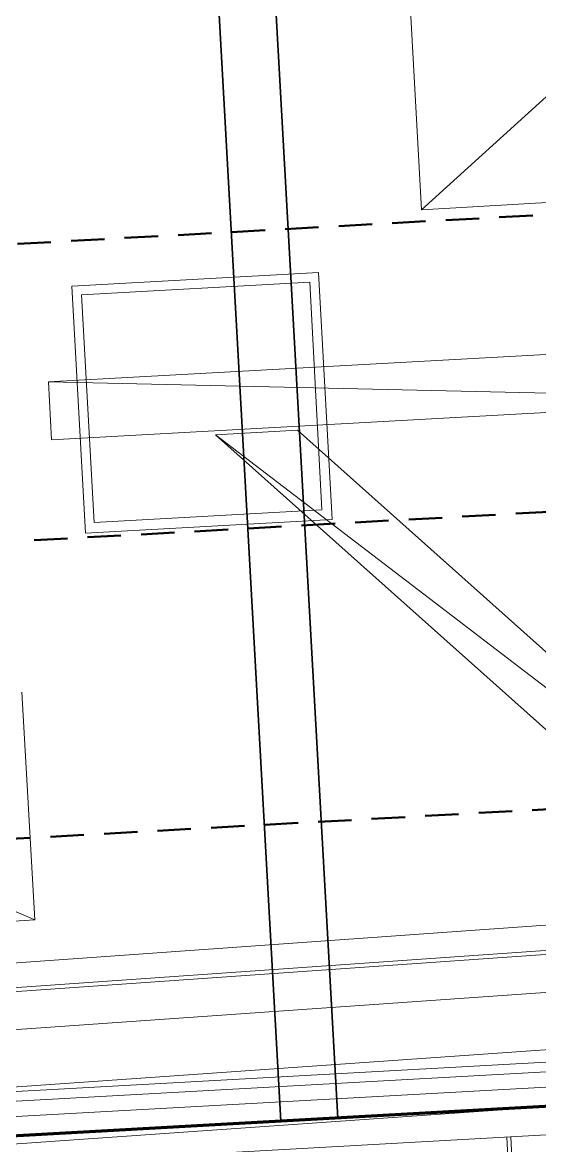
# Paper-space layout 'Roof Support Layout' of a CAD drawing. Header units: millimetres. Extents: x 5 to 415, y 5 to 292.
# Drawn here: x 187.1 to 225.7, y 56.2 to 140 of the extents above; entities that cross this region are included whole.
import ezdxf

# ---------------------------------------------------------------- set-up
doc = ezdxf.new("R2010")
doc.units = ezdxf.units.MM
doc.linetypes.add('DASHED_REVIEW', pattern=[4, 2.5, -1.5])
for name, color, linetype in [('EMBEDDED_BEAMS', 7, 'Continuous'), ('EXISTING', 7, 'Continuous'), ('LOAD_BEARING_WALLS', 7, 'Continuous'), ('ROOF_MEMBERS', 7, 'Continuous')]:
    doc.layers.add(name, color=color, linetype=linetype)

# ---------------------------------------------------------------- blocks, each defined once
blk = doc.blocks.new('SHEET_01')
at = {"layer": 'EMBEDDED_BEAMS', "color": 7, "linetype": 'DASHED_REVIEW', "lineweight": 50}
for p, q in [((86.87, 117.95), (263.75, 127.73)), ((88.1, 95.84), (264.98, 105.62)), ((89.33, 73.73), (266.21, 83.51))]:
    blk.add_line(p, q, dxfattribs=at)
at = {"layer": 'EXISTING', "color": 254, "linetype": 'Continuous', "lineweight": 13}
for p, q in [((216.86, 126.02), (245.24, 151.76)), ((216.86, 126.02), (215.54, 150.08)), ((246.56, 127.7), (216.86, 126.02)), ((190.76, 120.32), (209.18, 121.34)), ((209.18, 121.34), (210.2, 102.92)), ((191.78, 101.9), (190.76, 120.32)), ((191.48, 119.66), (208.52, 120.62)), ((208.52, 120.62), (209.42, 103.64)), ((192.44, 102.68), (191.48, 119.66)), ((244.64, 116.24), (189.02, 113.18)), ((189.02, 113.18), (244.64, 116.24)), ((189.26, 108.86), (189.02, 113.18)), ((189.02, 113.18), (244.88, 111.92)), ((244.88, 111.92), (189.26, 108.86)), ((201.5, 109.22), (207.62, 109.58)), ((207.62, 109.58), (201.5, 109.22)), ((246.92, 74.48), (201.5, 109.22)), ((201.5, 109.22), (247.28, 68.36)), ((207.62, 109.58), (246.92, 74.48)), ((246.92, 74.48), (207.62, 109.58)), ((209.42, 103.64), (192.44, 102.68)), ((210.2, 102.92), (191.78, 101.9)), ((187.04, 90.02), (188, 73.04)), ((188, 73.04), (170.54, 80.6)), ((255.2, 74.72), (90.08, 62.96)), ((84.68, 60.56), (262.88, 73.04)), ((259.7, 73.1), (87.8, 61.1)), ((188, 73.04), (171.02, 72.08)), ((84.92, 57.74), (263.06, 70.22)), ((259.1, 65.66), (80.96, 53.18)), ((263.96, 64.52), (93.62, 55.1)), ((264.68, 63.86), (92.96, 54.32)), ((77, 48.68), (272.12, 62.3)), ((265.88, 62.78), (91.88, 53.12)), ((267.38, 61.4), (90.56, 51.62)), ((269.66, 59.42), (88.52, 49.34)), ((223.94, 44.06), (223.22, 56.84)), ((224.18, 44.12), (223.52, 56.84))]:
    blk.add_line(p, q, dxfattribs=at)
at = {"layer": 'LOAD_BEARING_WALLS', "color": 7, "linetype": 'Continuous', "lineweight": 70}
blk.add_line((267.44, 61.4), (90.56, 51.62), dxfattribs=at)
at = {"layer": 'ROOF_MEMBERS', "color": 7, "linetype": 'Continuous', "lineweight": 35}
for p, q in [((206.354, 58.022), (196.514, 234.902)), ((210.606, 58.258), (200.766, 235.138))]:
    blk.add_line(p, q, dxfattribs=at)

psp = doc.layouts.new('Roof Support Layout')

# ---------------------------------------------------------------- block references
psp.add_blockref('SHEET_01', (0, 0))

doc.saveas('drawing.dxf')
